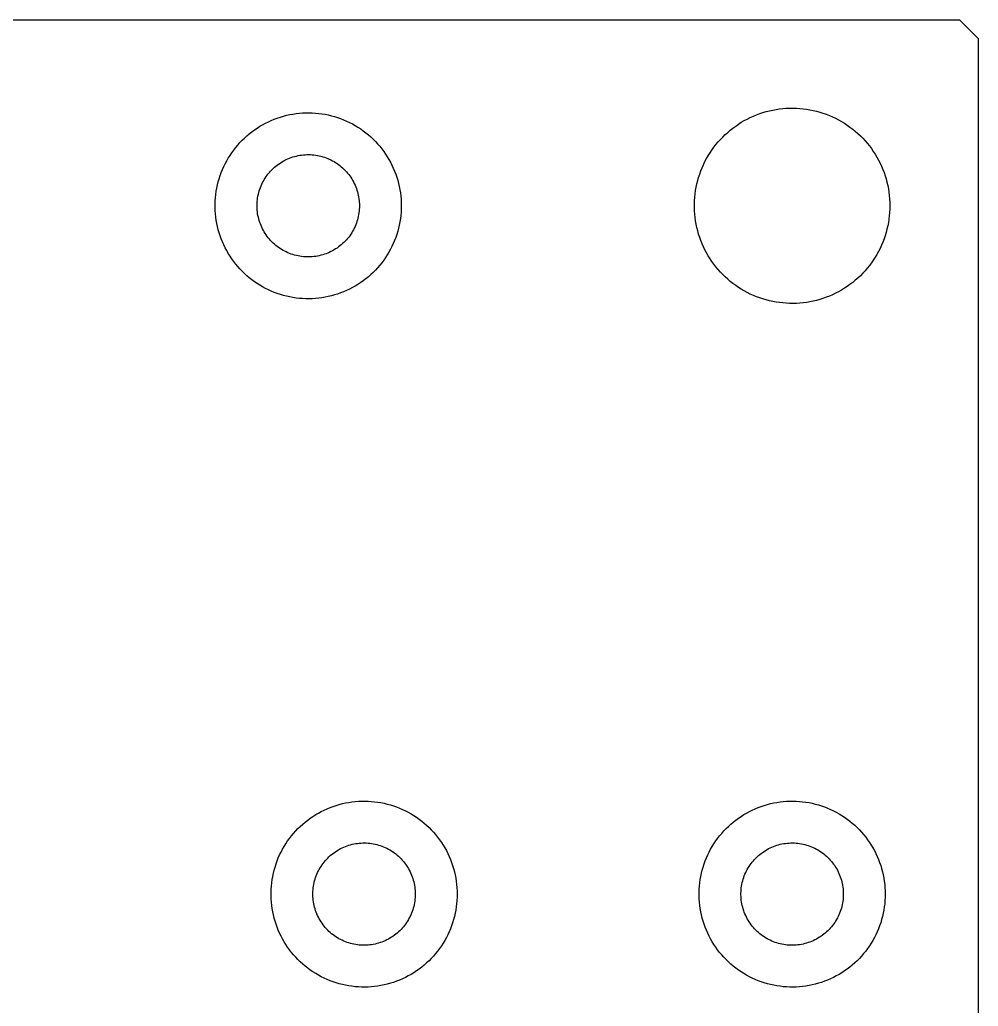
# Model space of a CAD drawing. Header units: millimetres. Extents: x 1003 to 1209, y 36 to 242.
# Drawn here: x 1157.5 to 1209, y 189.2 to 242.3 of the extents above; entities that cross this region are included whole.
import ezdxf

# ---------------------------------------------------------------- set-up
doc = ezdxf.new("R2010")
doc.units = ezdxf.units.MM
doc.layers.add('Make2D$Visible$Curves', color=7, linetype='Continuous')

msp = doc.modelspace()

# ---------------------------------------------------------------- linework, layer by layer
at = {"layer": 'Make2D$Visible$Curves', "color": 7, "lineweight": -3}
for p, q in [((1004, 242.278), (1208, 242.278)), ((1209, 241.278), (1208, 242.278)), ((1209, 241.278), (1209, 37.278)), ((1171.34, 236.994), (1171.505, 237.049)), ((1171.505, 237.049), (1171.671, 237.098)), ((1171.671, 237.098), (1171.839, 237.141)), ((1171.839, 237.141), (1172.009, 237.179)), ((1172.009, 237.179), (1172.179, 237.21)), ((1172.179, 237.21), (1172.351, 237.236)), ((1172.351, 237.236), (1172.523, 237.255)), ((1172.523, 237.255), (1172.696, 237.269)), ((1172.696, 237.269), (1172.87, 237.276)), ((1172.87, 237.276), (1173.043, 237.278)), ((1173.043, 237.278), (1173.217, 237.273)), ((1173.217, 237.273), (1173.39, 237.263)), ((1173.39, 237.263), (1173.563, 237.246)), ((1173.563, 237.246), (1173.735, 237.224)), ((1173.735, 237.224), (1173.906, 237.195)), ((1173.906, 237.195), (1174.076, 237.161)), ((1174.076, 237.161), (1174.245, 237.12)), ((1174.245, 237.12), (1174.412, 237.074)), ((1174.412, 237.074), (1174.578, 237.022)), ((1196.751, 237.022), (1196.917, 237.097)), ((1196.917, 237.097), (1197.086, 237.167)), ((1197.086, 237.167), (1197.257, 237.23)), ((1197.257, 237.23), (1197.43, 237.288)), ((1197.43, 237.288), (1197.605, 237.339)), ((1197.605, 237.339), (1197.781, 237.384)), ((1197.781, 237.384), (1197.959, 237.424)), ((1197.959, 237.424), (1198.138, 237.457)), ((1198.138, 237.457), (1198.319, 237.484)), ((1198.319, 237.484), (1198.5, 237.504)), ((1198.5, 237.504), (1198.681, 237.518)), ((1198.681, 237.518), (1198.863, 237.526)), ((1198.863, 237.526), (1199.046, 237.528)), ((1199.046, 237.528), (1199.228, 237.523)), ((1199.228, 237.523), (1199.41, 237.512)), ((1199.41, 237.512), (1199.591, 237.495)), ((1199.591, 237.495), (1199.772, 237.471)), ((1199.772, 237.471), (1199.952, 237.441)), ((1199.952, 237.441), (1200.13, 237.405)), ((1200.13, 237.405), (1200.307, 237.363)), ((1200.307, 237.363), (1200.483, 237.314)), ((1200.483, 237.314), (1200.657, 237.26)), ((1200.657, 237.26), (1200.829, 237.199)), ((1200.829, 237.199), (1200.999, 237.133)), ((1200.999, 237.133), (1201.166, 237.06)), ((1201.166, 237.06), (1201.331, 236.982)), ((1170.254, 236.456), (1170.4, 236.549)), ((1170.4, 236.549), (1170.55, 236.637)), ((1170.55, 236.637), (1170.703, 236.719)), ((1170.703, 236.719), (1170.859, 236.796)), ((1170.859, 236.796), (1171.017, 236.868)), ((1171.017, 236.868), (1171.177, 236.934)), ((1171.177, 236.934), (1171.34, 236.994)), ((1174.578, 237.022), (1174.742, 236.965)), ((1174.742, 236.965), (1174.903, 236.901)), ((1174.903, 236.901), (1175.063, 236.833)), ((1175.063, 236.833), (1175.22, 236.758)), ((1175.22, 236.758), (1175.374, 236.679)), ((1175.374, 236.679), (1175.525, 236.594)), ((1175.525, 236.594), (1175.673, 236.503)), ((1195.819, 236.455), (1195.966, 236.562)), ((1195.966, 236.562), (1196.116, 236.665)), ((1196.116, 236.665), (1196.27, 236.763)), ((1196.27, 236.763), (1196.428, 236.855)), ((1196.428, 236.855), (1196.588, 236.941)), ((1196.588, 236.941), (1196.751, 237.022)), ((1201.331, 236.982), (1201.492, 236.899)), ((1201.492, 236.899), (1201.651, 236.809)), ((1201.651, 236.809), (1201.807, 236.715)), ((1201.807, 236.715), (1201.959, 236.614)), ((1201.959, 236.614), (1202.108, 236.509)), ((1169.573, 235.919), (1169.702, 236.036)), ((1169.702, 236.036), (1169.834, 236.148)), ((1169.834, 236.148), (1169.971, 236.256)), ((1169.971, 236.256), (1170.11, 236.358)), ((1170.11, 236.358), (1170.254, 236.456)), ((1175.673, 236.503), (1175.818, 236.408)), ((1175.818, 236.408), (1175.96, 236.308)), ((1175.96, 236.308), (1176.098, 236.203)), ((1176.098, 236.203), (1176.232, 236.093)), ((1176.232, 236.093), (1176.363, 235.978)), ((1195.272, 235.974), (1195.402, 236.101)), ((1195.402, 236.101), (1195.537, 236.224)), ((1195.537, 236.224), (1195.676, 236.342)), ((1195.676, 236.342), (1195.819, 236.455)), ((1202.108, 236.509), (1202.253, 236.399)), ((1202.253, 236.399), (1202.394, 236.283)), ((1202.394, 236.283), (1202.531, 236.163)), ((1202.531, 236.163), (1202.664, 236.038)), ((1202.664, 236.038), (1202.792, 235.909)), ((1169.102, 235.41), (1169.214, 235.543)), ((1169.214, 235.543), (1169.329, 235.673)), ((1169.329, 235.673), (1169.449, 235.798)), ((1169.449, 235.798), (1169.573, 235.919)), ((1176.363, 235.978), (1176.489, 235.859)), ((1176.489, 235.859), (1176.611, 235.736)), ((1176.611, 235.736), (1176.729, 235.609)), ((1176.729, 235.609), (1176.843, 235.477)), ((1176.843, 235.477), (1176.951, 235.342)), ((1194.796, 235.423), (1194.908, 235.567)), ((1194.908, 235.567), (1195.024, 235.707)), ((1195.024, 235.707), (1195.146, 235.842)), ((1195.146, 235.842), (1195.272, 235.974)), ((1202.792, 235.909), (1202.916, 235.775)), ((1202.916, 235.775), (1203.035, 235.637)), ((1203.035, 235.637), (1203.149, 235.495)), ((1203.149, 235.495), (1203.258, 235.349)), ((1168.706, 234.84), (1168.798, 234.988)), ((1168.798, 234.988), (1168.895, 235.132)), ((1168.895, 235.132), (1168.996, 235.273)), ((1168.996, 235.273), (1169.102, 235.41)), ((1172.177, 234.902), (1172.269, 234.929)), ((1172.269, 234.929), (1172.362, 234.953)), ((1172.362, 234.953), (1172.455, 234.973)), ((1172.455, 234.973), (1172.549, 234.991)), ((1172.549, 234.991), (1172.643, 235.005)), ((1172.643, 235.005), (1172.738, 235.015)), ((1172.738, 235.015), (1172.833, 235.023)), ((1172.833, 235.023), (1172.928, 235.027)), ((1172.928, 235.027), (1173.024, 235.028)), ((1173.024, 235.028), (1173.119, 235.025)), ((1173.119, 235.025), (1173.215, 235.02)), ((1173.215, 235.02), (1173.31, 235.01)), ((1173.31, 235.01), (1173.404, 234.998)), ((1173.404, 234.998), (1173.498, 234.982)), ((1173.498, 234.982), (1173.592, 234.963)), ((1173.592, 234.963), (1173.685, 234.941)), ((1173.685, 234.941), (1173.777, 234.916)), ((1176.951, 235.342), (1177.055, 235.203)), ((1177.055, 235.203), (1177.154, 235.06)), ((1177.154, 235.06), (1177.248, 234.914)), ((1194.401, 234.81), (1194.492, 234.968)), ((1194.492, 234.968), (1194.588, 235.123)), ((1194.588, 235.123), (1194.689, 235.275)), ((1194.689, 235.275), (1194.796, 235.423)), ((1203.258, 235.349), (1203.362, 235.199)), ((1203.362, 235.199), (1203.461, 235.046)), ((1203.461, 235.046), (1203.554, 234.89)), ((1168.463, 234.38), (1168.539, 234.536)), ((1168.539, 234.536), (1168.62, 234.69)), ((1168.62, 234.69), (1168.706, 234.84)), ((1171.186, 234.345), (1171.259, 234.407)), ((1171.259, 234.407), (1171.334, 234.466)), ((1171.334, 234.466), (1171.411, 234.522)), ((1171.411, 234.522), (1171.49, 234.576)), ((1171.49, 234.576), (1171.57, 234.627)), ((1171.57, 234.627), (1171.653, 234.675)), ((1171.653, 234.675), (1171.737, 234.721)), ((1171.737, 234.721), (1171.822, 234.763)), ((1171.822, 234.763), (1171.909, 234.802)), ((1171.909, 234.802), (1171.997, 234.839)), ((1171.997, 234.839), (1172.087, 234.872)), ((1172.087, 234.872), (1172.177, 234.902)), ((1173.777, 234.916), (1173.868, 234.887)), ((1173.868, 234.887), (1173.958, 234.856)), ((1173.958, 234.856), (1174.047, 234.821)), ((1174.047, 234.821), (1174.134, 234.783)), ((1174.134, 234.783), (1174.221, 234.742)), ((1174.221, 234.742), (1174.306, 234.698)), ((1174.306, 234.698), (1174.389, 234.652)), ((1174.389, 234.652), (1174.47, 234.602)), ((1174.47, 234.602), (1174.55, 234.549)), ((1174.55, 234.549), (1174.628, 234.494)), ((1174.628, 234.494), (1174.704, 234.436)), ((1174.704, 234.436), (1174.778, 234.376)), ((1177.248, 234.914), (1177.337, 234.765)), ((1177.337, 234.765), (1177.421, 234.613)), ((1177.421, 234.613), (1177.499, 234.459)), ((1177.499, 234.459), (1177.572, 234.301)), ((1194.163, 234.319), (1194.237, 234.485)), ((1194.237, 234.485), (1194.316, 234.649)), ((1194.316, 234.649), (1194.401, 234.81)), ((1203.554, 234.89), (1203.642, 234.73)), ((1203.642, 234.73), (1203.724, 234.568)), ((1203.724, 234.568), (1203.801, 234.402)), ((1203.801, 234.402), (1203.872, 234.234)), ((1168.216, 233.732), (1168.269, 233.897)), ((1168.269, 233.897), (1168.328, 234.06)), ((1168.328, 234.06), (1168.393, 234.221)), ((1168.393, 234.221), (1168.463, 234.38)), ((1170.742, 233.848), (1170.798, 233.925)), ((1170.798, 233.925), (1170.856, 234.001)), ((1170.856, 234.001), (1170.917, 234.074)), ((1170.917, 234.074), (1170.981, 234.145)), ((1170.981, 234.145), (1171.047, 234.214)), ((1171.047, 234.214), (1171.115, 234.281)), ((1171.115, 234.281), (1171.186, 234.345)), ((1174.778, 234.376), (1174.85, 234.313)), ((1174.85, 234.313), (1174.919, 234.248)), ((1174.919, 234.248), (1174.986, 234.18)), ((1174.986, 234.18), (1175.051, 234.11)), ((1175.051, 234.11), (1175.113, 234.037)), ((1175.113, 234.037), (1175.173, 233.963)), ((1175.173, 233.963), (1175.23, 233.887)), ((1175.23, 233.887), (1175.285, 233.808)), ((1177.572, 234.301), (1177.64, 234.141)), ((1177.64, 234.141), (1177.702, 233.979)), ((1177.702, 233.979), (1177.758, 233.815)), ((1193.977, 233.805), (1194.033, 233.978)), ((1194.033, 233.978), (1194.095, 234.149)), ((1194.095, 234.149), (1194.163, 234.319)), ((1203.872, 234.234), (1203.937, 234.064)), ((1203.937, 234.064), (1203.996, 233.892)), ((1203.996, 233.892), (1204.049, 233.717)), ((1168.091, 233.227), (1168.127, 233.397)), ((1168.127, 233.397), (1168.169, 233.565)), ((1168.169, 233.565), (1168.216, 233.732)), ((1170.431, 233.258), (1170.466, 233.347)), ((1170.466, 233.347), (1170.505, 233.434)), ((1170.505, 233.434), (1170.546, 233.52)), ((1170.546, 233.52), (1170.591, 233.604)), ((1170.591, 233.604), (1170.639, 233.687)), ((1170.639, 233.687), (1170.689, 233.768)), ((1170.689, 233.768), (1170.742, 233.848)), ((1175.285, 233.808), (1175.337, 233.728)), ((1175.337, 233.728), (1175.386, 233.646)), ((1175.386, 233.646), (1175.432, 233.562)), ((1175.432, 233.562), (1175.475, 233.477)), ((1175.475, 233.477), (1175.515, 233.391)), ((1175.515, 233.391), (1175.552, 233.303)), ((1177.758, 233.815), (1177.808, 233.649)), ((1177.808, 233.649), (1177.853, 233.481)), ((1177.853, 233.481), (1177.892, 233.312)), ((1193.845, 233.274), (1193.883, 233.453)), ((1193.883, 233.453), (1193.927, 233.629)), ((1193.927, 233.629), (1193.977, 233.805)), ((1204.049, 233.717), (1204.096, 233.541)), ((1204.096, 233.541), (1204.137, 233.364)), ((1204.137, 233.364), (1204.171, 233.185)), ((1168.019, 232.711), (1168.037, 232.884)), ((1168.037, 232.884), (1168.061, 233.056)), ((1168.061, 233.056), (1168.091, 233.227)), ((1170.3, 232.8), (1170.32, 232.893)), ((1170.32, 232.893), (1170.343, 232.986)), ((1170.343, 232.986), (1170.369, 233.078)), ((1170.369, 233.078), (1170.398, 233.169)), ((1170.398, 233.169), (1170.431, 233.258)), ((1175.552, 233.303), (1175.586, 233.214)), ((1175.586, 233.214), (1175.617, 233.123)), ((1175.617, 233.123), (1175.645, 233.032)), ((1175.645, 233.032), (1175.669, 232.94)), ((1175.669, 232.94), (1175.691, 232.847)), ((1175.691, 232.847), (1175.709, 232.753)), ((1177.892, 233.312), (1177.925, 233.141)), ((1177.925, 233.141), (1177.952, 232.97)), ((1177.952, 232.97), (1177.973, 232.798)), ((1193.77, 232.733), (1193.789, 232.914)), ((1193.789, 232.914), (1193.814, 233.095)), ((1193.814, 233.095), (1193.845, 233.274)), ((1204.171, 233.185), (1204.199, 233.005)), ((1204.199, 233.005), (1204.222, 232.824)), ((1204.222, 232.824), (1204.237, 232.642)), ((1168.001, 232.365), (1168.007, 232.538)), ((1168.001, 232.191), (1168.001, 232.365)), ((1168.007, 232.538), (1168.019, 232.711)), ((1170.25, 232.326), (1170.254, 232.421)), ((1170.25, 232.23), (1170.25, 232.326)), ((1170.254, 232.421), (1170.26, 232.516)), ((1170.26, 232.516), (1170.27, 232.611)), ((1170.27, 232.611), (1170.283, 232.706)), ((1170.283, 232.706), (1170.3, 232.8)), ((1175.709, 232.753), (1175.724, 232.659)), ((1175.724, 232.659), (1175.735, 232.564)), ((1175.735, 232.564), (1175.743, 232.469)), ((1175.743, 232.469), (1175.748, 232.373)), ((1175.748, 232.373), (1175.75, 232.278)), ((1175.75, 232.278), (1175.748, 232.183)), ((1177.973, 232.798), (1177.988, 232.625)), ((1177.988, 232.625), (1177.997, 232.451)), ((1177.997, 232.451), (1178, 232.278)), ((1178, 232.278), (1177.997, 232.104)), ((1193.751, 232.369), (1193.757, 232.551)), ((1193.751, 232.187), (1193.751, 232.369)), ((1193.757, 232.551), (1193.77, 232.733)), ((1204.237, 232.642), (1204.247, 232.46)), ((1204.247, 232.46), (1204.25, 232.278)), ((1204.25, 232.278), (1204.247, 232.096)), ((1168.007, 232.018), (1168.001, 232.191)), ((1168.019, 231.845), (1168.007, 232.018)), ((1168.037, 231.672), (1168.019, 231.845)), ((1170.254, 232.135), (1170.25, 232.23)), ((1170.26, 232.04), (1170.254, 232.135)), ((1170.27, 231.945), (1170.26, 232.04)), ((1170.283, 231.85), (1170.27, 231.945)), ((1170.3, 231.756), (1170.283, 231.85)), ((1170.32, 231.663), (1170.3, 231.756)), ((1175.709, 231.803), (1175.691, 231.709)), ((1175.724, 231.897), (1175.709, 231.803)), ((1175.735, 231.992), (1175.724, 231.897)), ((1175.743, 232.087), (1175.735, 231.992)), ((1175.748, 232.183), (1175.743, 232.087)), ((1177.973, 231.758), (1177.952, 231.586)), ((1177.988, 231.931), (1177.973, 231.758)), ((1177.997, 232.104), (1177.988, 231.931)), ((1193.757, 232.005), (1193.751, 232.187)), ((1193.77, 231.823), (1193.757, 232.005)), ((1193.789, 231.642), (1193.77, 231.823)), ((1204.237, 231.914), (1204.222, 231.732)), ((1204.247, 232.096), (1204.237, 231.914)), ((1168.061, 231.5), (1168.037, 231.672)), ((1168.091, 231.329), (1168.061, 231.5)), ((1168.127, 231.159), (1168.091, 231.329)), ((1170.343, 231.57), (1170.32, 231.663)), ((1170.369, 231.478), (1170.343, 231.57)), ((1170.398, 231.387), (1170.369, 231.478)), ((1170.431, 231.298), (1170.398, 231.387)), ((1170.466, 231.209), (1170.431, 231.298)), ((1175.552, 231.253), (1175.515, 231.165)), ((1175.586, 231.342), (1175.552, 231.253)), ((1175.617, 231.433), (1175.586, 231.342)), ((1175.645, 231.524), (1175.617, 231.433)), ((1175.669, 231.616), (1175.645, 231.524)), ((1175.691, 231.709), (1175.669, 231.616)), ((1177.892, 231.244), (1177.853, 231.075)), ((1177.925, 231.414), (1177.892, 231.244)), ((1177.952, 231.586), (1177.925, 231.414)), ((1193.814, 231.461), (1193.789, 231.642)), ((1193.845, 231.282), (1193.814, 231.461)), ((1193.883, 231.103), (1193.845, 231.282)), ((1204.171, 231.371), (1204.137, 231.192)), ((1204.199, 231.551), (1204.171, 231.371)), ((1204.222, 231.732), (1204.199, 231.551)), ((1168.169, 230.991), (1168.127, 231.159)), ((1168.216, 230.824), (1168.169, 230.991)), ((1168.269, 230.659), (1168.216, 230.824)), ((1170.505, 231.122), (1170.466, 231.209)), ((1170.546, 231.036), (1170.505, 231.122)), ((1170.591, 230.951), (1170.546, 231.036)), ((1170.639, 230.869), (1170.591, 230.951)), ((1170.689, 230.788), (1170.639, 230.869)), ((1170.742, 230.708), (1170.689, 230.788)), ((1170.798, 230.631), (1170.742, 230.708)), ((1175.285, 230.748), (1175.23, 230.669)), ((1175.337, 230.828), (1175.285, 230.748)), ((1175.386, 230.91), (1175.337, 230.828)), ((1175.432, 230.993), (1175.386, 230.91)), ((1175.475, 231.079), (1175.432, 230.993)), ((1175.515, 231.165), (1175.475, 231.079)), ((1177.758, 230.741), (1177.702, 230.577)), ((1177.808, 230.907), (1177.758, 230.741)), ((1177.853, 231.075), (1177.808, 230.907)), ((1193.927, 230.926), (1193.883, 231.103)), ((1193.977, 230.751), (1193.927, 230.926)), ((1194.033, 230.578), (1193.977, 230.751)), ((1204.049, 230.839), (1203.996, 230.664)), ((1204.096, 231.015), (1204.049, 230.839)), ((1204.137, 231.192), (1204.096, 231.015)), ((1168.328, 230.496), (1168.269, 230.659)), ((1168.393, 230.335), (1168.328, 230.496)), ((1168.463, 230.176), (1168.393, 230.335)), ((1168.539, 230.02), (1168.463, 230.176)), ((1170.856, 230.555), (1170.798, 230.631)), ((1170.917, 230.482), (1170.856, 230.555)), ((1170.981, 230.411), (1170.917, 230.482)), ((1171.047, 230.342), (1170.981, 230.411)), ((1171.115, 230.275), (1171.047, 230.342)), ((1171.186, 230.211), (1171.115, 230.275)), ((1171.259, 230.149), (1171.186, 230.211)), ((1174.778, 230.18), (1174.704, 230.119)), ((1174.85, 230.243), (1174.778, 230.18)), ((1174.919, 230.308), (1174.85, 230.243)), ((1174.986, 230.376), (1174.919, 230.308)), ((1175.051, 230.446), (1174.986, 230.376)), ((1175.113, 230.518), (1175.051, 230.446)), ((1175.173, 230.593), (1175.113, 230.518)), ((1175.23, 230.669), (1175.173, 230.593)), ((1177.572, 230.255), (1177.499, 230.097)), ((1177.64, 230.415), (1177.572, 230.255)), ((1177.702, 230.577), (1177.64, 230.415)), ((1194.095, 230.406), (1194.033, 230.578)), ((1194.163, 230.237), (1194.095, 230.406)), ((1194.237, 230.071), (1194.163, 230.237)), ((1203.801, 230.154), (1203.724, 229.988)), ((1203.872, 230.322), (1203.801, 230.154)), ((1203.937, 230.492), (1203.872, 230.322)), ((1203.996, 230.664), (1203.937, 230.492)), ((1168.62, 229.866), (1168.539, 230.02)), ((1168.706, 229.716), (1168.62, 229.866)), ((1168.798, 229.568), (1168.706, 229.716)), ((1171.334, 230.09), (1171.259, 230.149)), ((1171.411, 230.034), (1171.334, 230.09)), ((1171.49, 229.98), (1171.411, 230.034)), ((1171.57, 229.929), (1171.49, 229.98)), ((1171.653, 229.881), (1171.57, 229.929)), ((1171.737, 229.835), (1171.653, 229.881)), ((1171.822, 229.793), (1171.737, 229.835)), ((1171.909, 229.754), (1171.822, 229.793)), ((1171.997, 229.717), (1171.909, 229.754)), ((1172.087, 229.684), (1171.997, 229.717)), ((1172.177, 229.654), (1172.087, 229.684)), ((1172.269, 229.627), (1172.177, 229.654)), ((1172.362, 229.603), (1172.269, 229.627)), ((1173.777, 229.64), (1173.685, 229.615)), ((1173.868, 229.669), (1173.777, 229.64)), ((1173.958, 229.7), (1173.868, 229.669)), ((1174.047, 229.735), (1173.958, 229.7)), ((1174.134, 229.773), (1174.047, 229.735)), ((1174.221, 229.814), (1174.134, 229.773)), ((1174.306, 229.858), (1174.221, 229.814)), ((1174.389, 229.904), (1174.306, 229.858)), ((1174.47, 229.954), (1174.389, 229.904)), ((1174.55, 230.006), (1174.47, 229.954)), ((1174.628, 230.062), (1174.55, 230.006)), ((1174.704, 230.119), (1174.628, 230.062)), ((1177.248, 229.641), (1177.154, 229.496)), ((1177.337, 229.79), (1177.248, 229.641)), ((1177.421, 229.943), (1177.337, 229.79)), ((1177.499, 230.097), (1177.421, 229.943)), ((1194.316, 229.907), (1194.237, 230.071)), ((1194.401, 229.746), (1194.316, 229.907)), ((1194.492, 229.587), (1194.401, 229.746)), ((1203.554, 229.666), (1203.461, 229.51)), ((1203.642, 229.826), (1203.554, 229.666)), ((1203.724, 229.988), (1203.642, 229.826)), ((1168.895, 229.424), (1168.798, 229.568)), ((1168.996, 229.283), (1168.895, 229.424)), ((1169.102, 229.146), (1168.996, 229.283)), ((1169.214, 229.013), (1169.102, 229.146)), ((1172.455, 229.583), (1172.362, 229.603)), ((1172.549, 229.565), (1172.455, 229.583)), ((1172.643, 229.551), (1172.549, 229.565)), ((1172.738, 229.54), (1172.643, 229.551)), ((1172.833, 229.533), (1172.738, 229.54)), ((1172.928, 229.529), (1172.833, 229.533)), ((1173.024, 229.528), (1172.928, 229.529)), ((1173.119, 229.531), (1173.024, 229.528)), ((1173.215, 229.536), (1173.119, 229.531)), ((1173.31, 229.545), (1173.215, 229.536)), ((1173.404, 229.558), (1173.31, 229.545)), ((1173.498, 229.573), (1173.404, 229.558)), ((1173.592, 229.592), (1173.498, 229.573)), ((1173.685, 229.615), (1173.592, 229.592)), ((1176.951, 229.214), (1176.843, 229.079)), ((1177.055, 229.353), (1176.951, 229.214)), ((1177.154, 229.496), (1177.055, 229.353)), ((1194.588, 229.433), (1194.492, 229.587)), ((1194.689, 229.281), (1194.588, 229.433)), ((1194.796, 229.133), (1194.689, 229.281)), ((1194.908, 228.989), (1194.796, 229.133)), ((1203.258, 229.207), (1203.149, 229.061)), ((1203.362, 229.356), (1203.258, 229.207)), ((1203.461, 229.51), (1203.362, 229.356)), ((1169.329, 228.883), (1169.214, 229.013)), ((1169.449, 228.758), (1169.329, 228.883)), ((1169.573, 228.637), (1169.449, 228.758)), ((1169.702, 228.52), (1169.573, 228.637)), ((1176.363, 228.578), (1176.232, 228.463)), ((1176.489, 228.697), (1176.363, 228.578)), ((1176.611, 228.82), (1176.489, 228.697)), ((1176.729, 228.947), (1176.611, 228.82)), ((1176.843, 229.079), (1176.729, 228.947)), ((1195.024, 228.849), (1194.908, 228.989)), ((1195.146, 228.713), (1195.024, 228.849)), ((1195.272, 228.582), (1195.146, 228.713)), ((1195.402, 228.455), (1195.272, 228.582)), ((1202.792, 228.647), (1202.664, 228.518)), ((1202.916, 228.781), (1202.792, 228.647)), ((1203.035, 228.919), (1202.916, 228.781)), ((1203.149, 229.061), (1203.035, 228.919)), ((1169.834, 228.408), (1169.702, 228.52)), ((1169.971, 228.3), (1169.834, 228.408)), ((1170.11, 228.197), (1169.971, 228.3)), ((1170.254, 228.1), (1170.11, 228.197)), ((1170.4, 228.007), (1170.254, 228.1)), ((1175.673, 228.053), (1175.525, 227.962)), ((1175.818, 228.148), (1175.673, 228.053)), ((1175.96, 228.248), (1175.818, 228.148)), ((1176.098, 228.353), (1175.96, 228.248)), ((1176.232, 228.463), (1176.098, 228.353)), ((1195.537, 228.332), (1195.402, 228.455)), ((1195.676, 228.214), (1195.537, 228.332)), ((1195.819, 228.101), (1195.676, 228.214)), ((1195.966, 227.993), (1195.819, 228.101)), ((1202.108, 228.047), (1201.959, 227.941)), ((1202.253, 228.157), (1202.108, 228.047)), ((1202.394, 228.273), (1202.253, 228.157)), ((1202.531, 228.393), (1202.394, 228.273)), ((1202.664, 228.518), (1202.531, 228.393)), ((1170.55, 227.919), (1170.4, 228.007)), ((1170.703, 227.837), (1170.55, 227.919)), ((1170.859, 227.76), (1170.703, 227.837)), ((1171.017, 227.688), (1170.859, 227.76)), ((1171.177, 227.622), (1171.017, 227.688)), ((1171.34, 227.562), (1171.177, 227.622)), ((1171.505, 227.507), (1171.34, 227.562)), ((1171.671, 227.458), (1171.505, 227.507)), ((1174.578, 227.534), (1174.412, 227.482)), ((1174.742, 227.591), (1174.578, 227.534)), ((1174.903, 227.654), (1174.742, 227.591)), ((1175.063, 227.723), (1174.903, 227.654)), ((1175.22, 227.798), (1175.063, 227.723)), ((1175.374, 227.877), (1175.22, 227.798)), ((1175.525, 227.962), (1175.374, 227.877)), ((1196.116, 227.891), (1195.966, 227.993)), ((1196.27, 227.793), (1196.116, 227.891)), ((1196.428, 227.701), (1196.27, 227.793)), ((1196.588, 227.615), (1196.428, 227.701)), ((1196.751, 227.534), (1196.588, 227.615)), ((1196.917, 227.459), (1196.751, 227.534)), ((1201.331, 227.574), (1201.166, 227.496)), ((1201.492, 227.657), (1201.331, 227.574)), ((1201.651, 227.747), (1201.492, 227.657)), ((1201.807, 227.841), (1201.651, 227.747)), ((1201.959, 227.941), (1201.807, 227.841)), ((1171.839, 227.415), (1171.671, 227.458)), ((1172.009, 227.377), (1171.839, 227.415)), ((1172.179, 227.346), (1172.009, 227.377)), ((1172.351, 227.32), (1172.179, 227.346)), ((1172.523, 227.301), (1172.351, 227.32)), ((1172.696, 227.287), (1172.523, 227.301)), ((1172.87, 227.28), (1172.696, 227.287)), ((1173.043, 227.278), (1172.87, 227.28)), ((1173.217, 227.283), (1173.043, 227.278)), ((1173.39, 227.293), (1173.217, 227.283)), ((1173.563, 227.31), (1173.39, 227.293)), ((1173.735, 227.332), (1173.563, 227.31)), ((1173.906, 227.361), (1173.735, 227.332)), ((1174.076, 227.395), (1173.906, 227.361)), ((1174.245, 227.435), (1174.076, 227.395)), ((1174.412, 227.482), (1174.245, 227.435)), ((1197.086, 227.389), (1196.917, 227.459)), ((1197.257, 227.326), (1197.086, 227.389)), ((1197.43, 227.268), (1197.257, 227.326)), ((1197.605, 227.217), (1197.43, 227.268)), ((1197.781, 227.171), (1197.605, 227.217)), ((1197.959, 227.132), (1197.781, 227.171)), ((1198.138, 227.099), (1197.959, 227.132)), ((1198.319, 227.072), (1198.138, 227.099)), ((1198.5, 227.052), (1198.319, 227.072)), ((1198.681, 227.038), (1198.5, 227.052)), ((1198.863, 227.03), (1198.681, 227.038)), ((1199.046, 227.028), (1198.863, 227.03)), ((1199.228, 227.033), (1199.046, 227.028)), ((1199.41, 227.044), (1199.228, 227.033)), ((1199.591, 227.061), (1199.41, 227.044)), ((1199.772, 227.085), (1199.591, 227.061)), ((1199.952, 227.115), (1199.772, 227.085)), ((1200.13, 227.151), (1199.952, 227.115)), ((1200.307, 227.193), (1200.13, 227.151)), ((1200.483, 227.242), (1200.307, 227.193)), ((1200.657, 227.296), (1200.483, 227.242)), ((1200.829, 227.357), (1200.657, 227.296)), ((1200.999, 227.423), (1200.829, 227.357)), ((1201.166, 227.496), (1200.999, 227.423)), ((1174.017, 199.868), (1174.177, 199.934)), ((1174.177, 199.934), (1174.34, 199.994)), ((1174.34, 199.994), (1174.505, 200.049)), ((1174.505, 200.049), (1174.671, 200.098)), ((1174.671, 200.098), (1174.839, 200.141)), ((1174.839, 200.141), (1175.009, 200.179)), ((1175.009, 200.179), (1175.179, 200.21)), ((1175.179, 200.21), (1175.351, 200.236)), ((1175.351, 200.236), (1175.523, 200.255)), ((1175.523, 200.255), (1175.696, 200.269)), ((1175.696, 200.269), (1175.87, 200.276)), ((1175.87, 200.276), (1176.043, 200.278)), ((1176.043, 200.278), (1176.217, 200.273)), ((1176.217, 200.273), (1176.39, 200.263)), ((1176.39, 200.263), (1176.563, 200.246)), ((1176.563, 200.246), (1176.735, 200.224)), ((1176.735, 200.224), (1176.906, 200.195)), ((1176.906, 200.195), (1177.076, 200.161)), ((1177.076, 200.161), (1177.245, 200.12)), ((1177.245, 200.12), (1177.412, 200.074)), ((1177.412, 200.074), (1177.578, 200.022)), ((1177.578, 200.022), (1177.742, 199.965)), ((1177.742, 199.965), (1177.903, 199.901)), ((1197.017, 199.868), (1197.177, 199.934)), ((1197.177, 199.934), (1197.34, 199.994)), ((1197.34, 199.994), (1197.505, 200.049)), ((1197.505, 200.049), (1197.671, 200.098)), ((1197.671, 200.098), (1197.839, 200.141)), ((1197.839, 200.141), (1198.009, 200.179)), ((1198.009, 200.179), (1198.179, 200.21)), ((1198.179, 200.21), (1198.351, 200.236)), ((1198.351, 200.236), (1198.523, 200.255)), ((1198.523, 200.255), (1198.696, 200.269)), ((1198.696, 200.269), (1198.87, 200.276)), ((1198.87, 200.276), (1199.043, 200.278)), ((1199.043, 200.278), (1199.217, 200.273)), ((1199.217, 200.273), (1199.39, 200.263)), ((1199.39, 200.263), (1199.563, 200.246)), ((1199.563, 200.246), (1199.735, 200.224)), ((1199.735, 200.224), (1199.906, 200.195)), ((1199.906, 200.195), (1200.076, 200.161)), ((1200.076, 200.161), (1200.245, 200.12)), ((1200.245, 200.12), (1200.412, 200.074)), ((1200.412, 200.074), (1200.578, 200.022)), ((1200.578, 200.022), (1200.742, 199.965)), ((1200.742, 199.965), (1200.903, 199.901)), ((1173.11, 199.358), (1173.254, 199.456)), ((1173.254, 199.456), (1173.4, 199.549)), ((1173.4, 199.549), (1173.55, 199.637)), ((1173.55, 199.637), (1173.703, 199.719)), ((1173.703, 199.719), (1173.859, 199.796)), ((1173.859, 199.796), (1174.017, 199.868)), ((1177.903, 199.901), (1178.063, 199.833)), ((1178.063, 199.833), (1178.22, 199.758)), ((1178.22, 199.758), (1178.374, 199.679)), ((1178.374, 199.679), (1178.525, 199.594)), ((1178.525, 199.594), (1178.673, 199.503)), ((1178.673, 199.503), (1178.818, 199.408)), ((1178.818, 199.408), (1178.96, 199.308)), ((1196.11, 199.358), (1196.254, 199.456)), ((1196.254, 199.456), (1196.4, 199.549)), ((1196.4, 199.549), (1196.55, 199.637)), ((1196.55, 199.637), (1196.703, 199.719)), ((1196.703, 199.719), (1196.859, 199.796)), ((1196.859, 199.796), (1197.017, 199.868)), ((1200.903, 199.901), (1201.063, 199.833)), ((1201.063, 199.833), (1201.22, 199.758)), ((1201.22, 199.758), (1201.374, 199.679)), ((1201.374, 199.679), (1201.525, 199.594)), ((1201.525, 199.594), (1201.673, 199.503)), ((1201.673, 199.503), (1201.818, 199.408)), ((1201.818, 199.408), (1201.96, 199.308)), ((1172.449, 198.798), (1172.573, 198.919)), ((1172.573, 198.919), (1172.702, 199.036)), ((1172.702, 199.036), (1172.834, 199.148)), ((1172.834, 199.148), (1172.971, 199.256)), ((1172.971, 199.256), (1173.11, 199.358)), ((1178.96, 199.308), (1179.098, 199.203)), ((1179.098, 199.203), (1179.232, 199.093)), ((1179.232, 199.093), (1179.363, 198.978)), ((1179.363, 198.978), (1179.489, 198.859)), ((1195.449, 198.798), (1195.573, 198.919)), ((1195.573, 198.919), (1195.702, 199.036)), ((1195.702, 199.036), (1195.834, 199.148)), ((1195.834, 199.148), (1195.971, 199.256)), ((1195.971, 199.256), (1196.11, 199.358)), ((1201.96, 199.308), (1202.098, 199.203)), ((1202.098, 199.203), (1202.232, 199.093)), ((1202.232, 199.093), (1202.363, 198.978)), ((1202.363, 198.978), (1202.489, 198.859)), ((1171.996, 198.273), (1172.102, 198.41)), ((1172.102, 198.41), (1172.214, 198.543)), ((1172.214, 198.543), (1172.329, 198.673)), ((1172.329, 198.673), (1172.449, 198.798)), ((1179.489, 198.859), (1179.611, 198.736)), ((1179.611, 198.736), (1179.729, 198.609)), ((1179.729, 198.609), (1179.843, 198.477)), ((1179.843, 198.477), (1179.951, 198.342)), ((1179.951, 198.342), (1180.055, 198.203)), ((1194.996, 198.273), (1195.102, 198.41)), ((1195.102, 198.41), (1195.214, 198.543)), ((1195.214, 198.543), (1195.329, 198.673)), ((1195.329, 198.673), (1195.449, 198.798)), ((1202.489, 198.859), (1202.611, 198.736)), ((1202.611, 198.736), (1202.729, 198.609)), ((1202.729, 198.609), (1202.843, 198.477)), ((1202.843, 198.477), (1202.951, 198.342)), ((1202.951, 198.342), (1203.055, 198.203)), ((1171.62, 197.69), (1171.706, 197.84)), ((1171.706, 197.84), (1171.798, 197.988)), ((1171.798, 197.988), (1171.895, 198.132)), ((1171.895, 198.132), (1171.996, 198.273)), ((1174.822, 197.763), (1174.909, 197.802)), ((1174.909, 197.802), (1174.997, 197.839)), ((1174.997, 197.839), (1175.087, 197.872)), ((1175.087, 197.872), (1175.177, 197.902)), ((1175.177, 197.902), (1175.269, 197.929)), ((1175.269, 197.929), (1175.362, 197.953)), ((1175.362, 197.953), (1175.455, 197.973)), ((1175.455, 197.973), (1175.549, 197.991)), ((1175.549, 197.991), (1175.643, 198.005)), ((1175.643, 198.005), (1175.738, 198.015)), ((1175.738, 198.015), (1175.833, 198.023)), ((1175.833, 198.023), (1175.928, 198.027)), ((1175.928, 198.027), (1176.024, 198.028)), ((1176.024, 198.028), (1176.119, 198.025)), ((1176.119, 198.025), (1176.215, 198.02)), ((1176.215, 198.02), (1176.31, 198.01)), ((1176.31, 198.01), (1176.404, 197.998)), ((1176.404, 197.998), (1176.498, 197.982)), ((1176.498, 197.982), (1176.592, 197.963)), ((1176.592, 197.963), (1176.685, 197.941)), ((1176.685, 197.941), (1176.777, 197.916)), ((1176.777, 197.916), (1176.868, 197.887)), ((1176.868, 197.887), (1176.958, 197.856)), ((1176.958, 197.856), (1177.047, 197.821)), ((1177.047, 197.821), (1177.134, 197.783)), ((1180.055, 198.203), (1180.154, 198.06)), ((1180.154, 198.06), (1180.248, 197.914)), ((1180.248, 197.914), (1180.337, 197.765)), ((1194.62, 197.69), (1194.706, 197.84)), ((1194.706, 197.84), (1194.798, 197.988)), ((1194.798, 197.988), (1194.895, 198.132)), ((1194.895, 198.132), (1194.996, 198.273)), ((1197.822, 197.763), (1197.909, 197.802)), ((1197.909, 197.802), (1197.997, 197.839)), ((1197.997, 197.839), (1198.087, 197.872)), ((1198.087, 197.872), (1198.177, 197.902)), ((1198.177, 197.902), (1198.269, 197.929)), ((1198.269, 197.929), (1198.362, 197.953)), ((1198.362, 197.953), (1198.455, 197.973)), ((1198.455, 197.973), (1198.549, 197.991)), ((1198.549, 197.991), (1198.643, 198.005)), ((1198.643, 198.005), (1198.738, 198.015)), ((1198.738, 198.015), (1198.833, 198.023)), ((1198.833, 198.023), (1198.928, 198.027)), ((1198.928, 198.027), (1199.024, 198.028)), ((1199.024, 198.028), (1199.119, 198.025)), ((1199.119, 198.025), (1199.215, 198.02)), ((1199.215, 198.02), (1199.31, 198.01)), ((1199.31, 198.01), (1199.404, 197.998)), ((1199.404, 197.998), (1199.498, 197.982)), ((1199.498, 197.982), (1199.592, 197.963)), ((1199.592, 197.963), (1199.685, 197.941)), ((1199.685, 197.941), (1199.777, 197.916)), ((1199.777, 197.916), (1199.868, 197.887)), ((1199.868, 197.887), (1199.958, 197.856)), ((1199.958, 197.856), (1200.047, 197.821)), ((1200.047, 197.821), (1200.134, 197.783)), ((1203.055, 198.203), (1203.154, 198.06)), ((1203.154, 198.06), (1203.248, 197.914)), ((1203.248, 197.914), (1203.337, 197.765)), ((1171.393, 197.221), (1171.463, 197.38)), ((1171.463, 197.38), (1171.539, 197.536)), ((1171.539, 197.536), (1171.62, 197.69)), ((1174.047, 197.214), (1174.115, 197.281)), ((1174.115, 197.281), (1174.186, 197.345)), ((1174.186, 197.345), (1174.259, 197.407)), ((1174.259, 197.407), (1174.334, 197.466)), ((1174.334, 197.466), (1174.411, 197.522)), ((1174.411, 197.522), (1174.49, 197.576)), ((1174.49, 197.576), (1174.57, 197.627)), ((1174.57, 197.627), (1174.653, 197.675)), ((1174.653, 197.675), (1174.737, 197.721)), ((1174.737, 197.721), (1174.822, 197.763)), ((1177.134, 197.783), (1177.221, 197.742)), ((1177.221, 197.742), (1177.306, 197.698)), ((1177.306, 197.698), (1177.389, 197.652)), ((1177.389, 197.652), (1177.47, 197.602)), ((1177.47, 197.602), (1177.55, 197.549)), ((1177.55, 197.549), (1177.628, 197.494)), ((1177.628, 197.494), (1177.704, 197.436)), ((1177.704, 197.436), (1177.778, 197.376)), ((1177.778, 197.376), (1177.85, 197.313)), ((1177.85, 197.313), (1177.919, 197.248)), ((1180.337, 197.765), (1180.421, 197.613)), ((1180.421, 197.613), (1180.499, 197.459)), ((1180.499, 197.459), (1180.572, 197.301)), ((1180.572, 197.301), (1180.64, 197.141)), ((1194.393, 197.221), (1194.463, 197.38)), ((1194.463, 197.38), (1194.539, 197.536)), ((1194.539, 197.536), (1194.62, 197.69)), ((1197.047, 197.214), (1197.115, 197.281)), ((1197.115, 197.281), (1197.186, 197.345)), ((1197.186, 197.345), (1197.259, 197.407)), ((1197.259, 197.407), (1197.334, 197.466)), ((1197.334, 197.466), (1197.411, 197.522)), ((1197.411, 197.522), (1197.49, 197.576)), ((1197.49, 197.576), (1197.57, 197.627)), ((1197.57, 197.627), (1197.653, 197.675)), ((1197.653, 197.675), (1197.737, 197.721)), ((1197.737, 197.721), (1197.822, 197.763)), ((1200.134, 197.783), (1200.221, 197.742)), ((1200.221, 197.742), (1200.306, 197.698)), ((1200.306, 197.698), (1200.389, 197.652)), ((1200.389, 197.652), (1200.47, 197.602)), ((1200.47, 197.602), (1200.55, 197.549)), ((1200.55, 197.549), (1200.628, 197.494)), ((1200.628, 197.494), (1200.704, 197.436)), ((1200.704, 197.436), (1200.778, 197.376)), ((1200.778, 197.376), (1200.85, 197.313)), ((1200.85, 197.313), (1200.919, 197.248)), ((1203.337, 197.765), (1203.421, 197.613)), ((1203.421, 197.613), (1203.499, 197.459)), ((1203.499, 197.459), (1203.572, 197.301)), ((1203.572, 197.301), (1203.64, 197.141)), ((1171.216, 196.732), (1171.269, 196.897)), ((1171.269, 196.897), (1171.328, 197.06)), ((1171.328, 197.06), (1171.393, 197.221)), ((1173.639, 196.687), (1173.689, 196.768)), ((1173.689, 196.768), (1173.742, 196.848)), ((1173.742, 196.848), (1173.798, 196.925)), ((1173.798, 196.925), (1173.856, 197.001)), ((1173.856, 197.001), (1173.917, 197.074)), ((1173.917, 197.074), (1173.981, 197.145)), ((1173.981, 197.145), (1174.047, 197.214)), ((1177.919, 197.248), (1177.986, 197.18)), ((1177.986, 197.18), (1178.051, 197.11)), ((1178.051, 197.11), (1178.113, 197.037)), ((1178.113, 197.037), (1178.173, 196.963)), ((1178.173, 196.963), (1178.23, 196.887)), ((1178.23, 196.887), (1178.285, 196.808)), ((1178.285, 196.808), (1178.337, 196.728)), ((1180.64, 197.141), (1180.702, 196.979)), ((1180.702, 196.979), (1180.758, 196.815)), ((1180.758, 196.815), (1180.808, 196.649)), ((1194.216, 196.732), (1194.269, 196.897)), ((1194.269, 196.897), (1194.328, 197.06)), ((1194.328, 197.06), (1194.393, 197.221)), ((1196.639, 196.687), (1196.689, 196.768)), ((1196.689, 196.768), (1196.742, 196.848)), ((1196.742, 196.848), (1196.798, 196.925)), ((1196.798, 196.925), (1196.856, 197.001)), ((1196.856, 197.001), (1196.917, 197.074)), ((1196.917, 197.074), (1196.981, 197.145)), ((1196.981, 197.145), (1197.047, 197.214)), ((1200.919, 197.248), (1200.986, 197.18)), ((1200.986, 197.18), (1201.051, 197.11)), ((1201.051, 197.11), (1201.113, 197.037)), ((1201.113, 197.037), (1201.173, 196.963)), ((1201.173, 196.963), (1201.23, 196.887)), ((1201.23, 196.887), (1201.285, 196.808)), ((1201.285, 196.808), (1201.337, 196.728)), ((1203.64, 197.141), (1203.702, 196.979)), ((1203.702, 196.979), (1203.758, 196.815)), ((1203.758, 196.815), (1203.808, 196.649)), ((1171.061, 196.056), (1171.091, 196.227)), ((1171.091, 196.227), (1171.127, 196.397)), ((1171.127, 196.397), (1171.169, 196.565)), ((1171.169, 196.565), (1171.216, 196.732)), ((1173.398, 196.169), (1173.431, 196.258)), ((1173.431, 196.258), (1173.466, 196.347)), ((1173.466, 196.347), (1173.505, 196.434)), ((1173.505, 196.434), (1173.546, 196.52)), ((1173.546, 196.52), (1173.591, 196.604)), ((1173.591, 196.604), (1173.639, 196.687)), ((1178.337, 196.728), (1178.386, 196.646)), ((1178.386, 196.646), (1178.432, 196.562)), ((1178.432, 196.562), (1178.475, 196.477)), ((1178.475, 196.477), (1178.515, 196.391)), ((1178.515, 196.391), (1178.552, 196.303)), ((1178.552, 196.303), (1178.586, 196.214)), ((1178.586, 196.214), (1178.617, 196.123)), ((1180.808, 196.649), (1180.853, 196.481)), ((1180.853, 196.481), (1180.892, 196.312)), ((1180.892, 196.312), (1180.925, 196.141)), ((1194.061, 196.056), (1194.091, 196.227)), ((1194.091, 196.227), (1194.127, 196.397)), ((1194.127, 196.397), (1194.169, 196.565)), ((1194.169, 196.565), (1194.216, 196.732)), ((1196.398, 196.169), (1196.431, 196.258)), ((1196.431, 196.258), (1196.466, 196.347)), ((1196.466, 196.347), (1196.505, 196.434)), ((1196.505, 196.434), (1196.546, 196.52)), ((1196.546, 196.52), (1196.591, 196.604)), ((1196.591, 196.604), (1196.639, 196.687)), ((1201.337, 196.728), (1201.386, 196.646)), ((1201.386, 196.646), (1201.432, 196.562)), ((1201.432, 196.562), (1201.475, 196.477)), ((1201.475, 196.477), (1201.515, 196.391)), ((1201.515, 196.391), (1201.552, 196.303)), ((1201.552, 196.303), (1201.586, 196.214)), ((1201.586, 196.214), (1201.617, 196.123)), ((1203.808, 196.649), (1203.853, 196.481)), ((1203.853, 196.481), (1203.892, 196.312)), ((1203.892, 196.312), (1203.925, 196.141)), ((1171.007, 195.538), (1171.019, 195.711)), ((1171.019, 195.711), (1171.037, 195.884)), ((1171.037, 195.884), (1171.061, 196.056)), ((1173.27, 195.611), (1173.283, 195.706)), ((1173.283, 195.706), (1173.3, 195.8)), ((1173.3, 195.8), (1173.32, 195.893)), ((1173.32, 195.893), (1173.343, 195.986)), ((1173.343, 195.986), (1173.369, 196.078)), ((1173.369, 196.078), (1173.398, 196.169)), ((1178.617, 196.123), (1178.645, 196.032)), ((1178.645, 196.032), (1178.669, 195.94)), ((1178.669, 195.94), (1178.691, 195.847)), ((1178.691, 195.847), (1178.709, 195.753)), ((1178.709, 195.753), (1178.724, 195.659)), ((1180.925, 196.141), (1180.952, 195.97)), ((1180.952, 195.97), (1180.973, 195.798)), ((1180.973, 195.798), (1180.988, 195.625)), ((1194.007, 195.538), (1194.019, 195.711)), ((1194.019, 195.711), (1194.037, 195.884)), ((1194.037, 195.884), (1194.061, 196.056)), ((1196.27, 195.611), (1196.283, 195.706)), ((1196.283, 195.706), (1196.3, 195.8)), ((1196.3, 195.8), (1196.32, 195.893)), ((1196.32, 195.893), (1196.343, 195.986)), ((1196.343, 195.986), (1196.369, 196.078)), ((1196.369, 196.078), (1196.398, 196.169)), ((1201.617, 196.123), (1201.645, 196.032)), ((1201.645, 196.032), (1201.669, 195.94)), ((1201.669, 195.94), (1201.691, 195.847)), ((1201.691, 195.847), (1201.709, 195.753)), ((1201.709, 195.753), (1201.724, 195.659)), ((1203.925, 196.141), (1203.952, 195.97)), ((1203.952, 195.97), (1203.973, 195.798)), ((1203.973, 195.798), (1203.988, 195.625)), ((1171.001, 195.365), (1171.007, 195.538)), ((1171.001, 195.191), (1171.001, 195.365)), ((1171.007, 195.018), (1171.001, 195.191)), ((1173.25, 195.326), (1173.254, 195.421)), ((1173.25, 195.23), (1173.25, 195.326)), ((1173.254, 195.135), (1173.25, 195.23)), ((1173.254, 195.421), (1173.26, 195.516)), ((1173.26, 195.516), (1173.27, 195.611)), ((1178.724, 195.659), (1178.735, 195.564)), ((1178.735, 195.564), (1178.743, 195.469)), ((1178.743, 195.469), (1178.748, 195.373)), ((1178.748, 195.183), (1178.743, 195.087)), ((1178.748, 195.373), (1178.75, 195.278)), ((1178.75, 195.278), (1178.748, 195.183)), ((1180.988, 195.625), (1180.997, 195.451)), ((1180.997, 195.451), (1181, 195.278)), ((1181, 195.278), (1180.997, 195.104)), ((1194.001, 195.365), (1194.007, 195.538)), ((1194.001, 195.191), (1194.001, 195.365)), ((1194.007, 195.018), (1194.001, 195.191)), ((1196.25, 195.326), (1196.254, 195.421)), ((1196.25, 195.23), (1196.25, 195.326)), ((1196.254, 195.135), (1196.25, 195.23)), ((1196.254, 195.421), (1196.26, 195.516)), ((1196.26, 195.516), (1196.27, 195.611)), ((1201.724, 195.659), (1201.735, 195.564)), ((1201.735, 195.564), (1201.743, 195.469)), ((1201.743, 195.469), (1201.748, 195.373)), ((1201.748, 195.183), (1201.743, 195.087)), ((1201.748, 195.373), (1201.75, 195.278)), ((1201.75, 195.278), (1201.748, 195.183)), ((1203.988, 195.625), (1203.997, 195.451)), ((1203.997, 195.451), (1204, 195.278)), ((1204, 195.278), (1203.997, 195.104)), ((1171.019, 194.845), (1171.007, 195.018)), ((1171.037, 194.672), (1171.019, 194.845)), ((1171.061, 194.5), (1171.037, 194.672)), ((1173.26, 195.04), (1173.254, 195.135)), ((1173.27, 194.945), (1173.26, 195.04)), ((1173.283, 194.85), (1173.27, 194.945)), ((1173.3, 194.756), (1173.283, 194.85)), ((1173.32, 194.663), (1173.3, 194.756)), ((1173.343, 194.57), (1173.32, 194.663)), ((1178.691, 194.709), (1178.669, 194.616)), ((1178.709, 194.803), (1178.691, 194.709)), ((1178.724, 194.897), (1178.709, 194.803)), ((1178.735, 194.992), (1178.724, 194.897)), ((1178.743, 195.087), (1178.735, 194.992)), ((1180.973, 194.758), (1180.952, 194.586)), ((1180.988, 194.931), (1180.973, 194.758)), ((1180.997, 195.104), (1180.988, 194.931)), ((1194.019, 194.845), (1194.007, 195.018)), ((1194.037, 194.672), (1194.019, 194.845)), ((1194.061, 194.5), (1194.037, 194.672)), ((1196.26, 195.04), (1196.254, 195.135)), ((1196.27, 194.945), (1196.26, 195.04)), ((1196.283, 194.85), (1196.27, 194.945)), ((1196.3, 194.756), (1196.283, 194.85)), ((1196.32, 194.663), (1196.3, 194.756)), ((1196.343, 194.57), (1196.32, 194.663)), ((1201.691, 194.709), (1201.669, 194.616)), ((1201.709, 194.803), (1201.691, 194.709)), ((1201.724, 194.897), (1201.709, 194.803)), ((1201.735, 194.992), (1201.724, 194.897)), ((1201.743, 195.087), (1201.735, 194.992)), ((1203.973, 194.758), (1203.952, 194.586)), ((1203.988, 194.931), (1203.973, 194.758)), ((1203.997, 195.104), (1203.988, 194.931)), ((1171.091, 194.329), (1171.061, 194.5)), ((1171.127, 194.159), (1171.091, 194.329)), ((1171.169, 193.991), (1171.127, 194.159)), ((1173.369, 194.478), (1173.343, 194.57)), ((1173.398, 194.387), (1173.369, 194.478)), ((1173.431, 194.298), (1173.398, 194.387)), ((1173.466, 194.209), (1173.431, 194.298)), ((1173.505, 194.122), (1173.466, 194.209)), ((1173.546, 194.036), (1173.505, 194.122)), ((1178.515, 194.165), (1178.475, 194.079)), ((1178.552, 194.253), (1178.515, 194.165)), ((1178.586, 194.342), (1178.552, 194.253)), ((1178.617, 194.433), (1178.586, 194.342)), ((1178.645, 194.524), (1178.617, 194.433)), ((1178.669, 194.616), (1178.645, 194.524)), ((1180.892, 194.244), (1180.853, 194.075)), ((1180.925, 194.414), (1180.892, 194.244)), ((1180.952, 194.586), (1180.925, 194.414)), ((1194.091, 194.329), (1194.061, 194.5)), ((1194.127, 194.159), (1194.091, 194.329)), ((1194.169, 193.991), (1194.127, 194.159)), ((1196.369, 194.478), (1196.343, 194.57)), ((1196.398, 194.387), (1196.369, 194.478)), ((1196.431, 194.298), (1196.398, 194.387)), ((1196.466, 194.209), (1196.431, 194.298)), ((1196.505, 194.122), (1196.466, 194.209)), ((1196.546, 194.036), (1196.505, 194.122)), ((1201.515, 194.165), (1201.475, 194.079)), ((1201.552, 194.253), (1201.515, 194.165)), ((1201.586, 194.342), (1201.552, 194.253)), ((1201.617, 194.433), (1201.586, 194.342)), ((1201.645, 194.524), (1201.617, 194.433)), ((1201.669, 194.616), (1201.645, 194.524)), ((1203.892, 194.244), (1203.853, 194.075)), ((1203.925, 194.414), (1203.892, 194.244)), ((1203.952, 194.586), (1203.925, 194.414)), ((1171.216, 193.824), (1171.169, 193.991)), ((1171.269, 193.659), (1171.216, 193.824)), ((1171.328, 193.496), (1171.269, 193.659)), ((1173.591, 193.951), (1173.546, 194.036)), ((1173.639, 193.869), (1173.591, 193.951)), ((1173.689, 193.788), (1173.639, 193.869)), ((1173.742, 193.708), (1173.689, 193.788)), ((1173.798, 193.631), (1173.742, 193.708)), ((1173.856, 193.555), (1173.798, 193.631)), ((1178.173, 193.593), (1178.113, 193.518)), ((1178.23, 193.669), (1178.173, 193.593)), ((1178.285, 193.748), (1178.23, 193.669)), ((1178.337, 193.828), (1178.285, 193.748)), ((1178.386, 193.91), (1178.337, 193.828)), ((1178.432, 193.993), (1178.386, 193.91)), ((1178.475, 194.079), (1178.432, 193.993)), ((1180.702, 193.577), (1180.64, 193.415)), ((1180.758, 193.741), (1180.702, 193.577)), ((1180.808, 193.907), (1180.758, 193.741)), ((1180.853, 194.075), (1180.808, 193.907)), ((1194.216, 193.824), (1194.169, 193.991)), ((1194.269, 193.659), (1194.216, 193.824)), ((1194.328, 193.496), (1194.269, 193.659)), ((1196.591, 193.951), (1196.546, 194.036)), ((1196.639, 193.869), (1196.591, 193.951)), ((1196.689, 193.788), (1196.639, 193.869)), ((1196.742, 193.708), (1196.689, 193.788)), ((1196.798, 193.631), (1196.742, 193.708)), ((1196.856, 193.555), (1196.798, 193.631)), ((1201.173, 193.593), (1201.113, 193.518)), ((1201.23, 193.669), (1201.173, 193.593)), ((1201.285, 193.748), (1201.23, 193.669)), ((1201.337, 193.828), (1201.285, 193.748)), ((1201.386, 193.91), (1201.337, 193.828)), ((1201.432, 193.993), (1201.386, 193.91)), ((1201.475, 194.079), (1201.432, 193.993)), ((1203.702, 193.577), (1203.64, 193.415)), ((1203.758, 193.741), (1203.702, 193.577)), ((1203.808, 193.907), (1203.758, 193.741)), ((1203.853, 194.075), (1203.808, 193.907)), ((1171.393, 193.335), (1171.328, 193.496)), ((1171.463, 193.176), (1171.393, 193.335)), ((1171.539, 193.02), (1171.463, 193.176)), ((1173.917, 193.482), (1173.856, 193.555)), ((1173.981, 193.411), (1173.917, 193.482)), ((1174.047, 193.342), (1173.981, 193.411)), ((1174.115, 193.275), (1174.047, 193.342)), ((1174.186, 193.211), (1174.115, 193.275)), ((1174.259, 193.149), (1174.186, 193.211)), ((1174.334, 193.09), (1174.259, 193.149)), ((1174.411, 193.034), (1174.334, 193.09)), ((1174.49, 192.98), (1174.411, 193.034)), ((1177.628, 193.062), (1177.55, 193.006)), ((1177.704, 193.119), (1177.628, 193.062)), ((1177.778, 193.18), (1177.704, 193.119)), ((1177.85, 193.243), (1177.778, 193.18)), ((1177.919, 193.308), (1177.85, 193.243)), ((1177.986, 193.376), (1177.919, 193.308)), ((1178.051, 193.446), (1177.986, 193.376)), ((1178.113, 193.518), (1178.051, 193.446)), ((1180.499, 193.097), (1180.421, 192.943)), ((1180.572, 193.255), (1180.499, 193.097)), ((1180.64, 193.415), (1180.572, 193.255)), ((1194.393, 193.335), (1194.328, 193.496)), ((1194.463, 193.176), (1194.393, 193.335)), ((1194.539, 193.02), (1194.463, 193.176)), ((1196.917, 193.482), (1196.856, 193.555)), ((1196.981, 193.411), (1196.917, 193.482)), ((1197.047, 193.342), (1196.981, 193.411)), ((1197.115, 193.275), (1197.047, 193.342)), ((1197.186, 193.211), (1197.115, 193.275)), ((1197.259, 193.149), (1197.186, 193.211)), ((1197.334, 193.09), (1197.259, 193.149)), ((1197.411, 193.034), (1197.334, 193.09)), ((1197.49, 192.98), (1197.411, 193.034)), ((1200.628, 193.062), (1200.55, 193.006)), ((1200.704, 193.119), (1200.628, 193.062)), ((1200.778, 193.18), (1200.704, 193.119)), ((1200.85, 193.243), (1200.778, 193.18)), ((1200.919, 193.308), (1200.85, 193.243)), ((1200.986, 193.376), (1200.919, 193.308)), ((1201.051, 193.446), (1200.986, 193.376)), ((1201.113, 193.518), (1201.051, 193.446)), ((1203.499, 193.097), (1203.421, 192.943)), ((1203.572, 193.255), (1203.499, 193.097)), ((1203.64, 193.415), (1203.572, 193.255)), ((1171.62, 192.866), (1171.539, 193.02)), ((1171.706, 192.716), (1171.62, 192.866)), ((1171.798, 192.568), (1171.706, 192.716)), ((1171.895, 192.424), (1171.798, 192.568)), ((1174.57, 192.929), (1174.49, 192.98)), ((1174.653, 192.881), (1174.57, 192.929)), ((1174.737, 192.835), (1174.653, 192.881)), ((1174.822, 192.793), (1174.737, 192.835)), ((1174.909, 192.754), (1174.822, 192.793)), ((1174.997, 192.717), (1174.909, 192.754)), ((1175.087, 192.684), (1174.997, 192.717)), ((1175.177, 192.654), (1175.087, 192.684)), ((1175.269, 192.627), (1175.177, 192.654)), ((1175.362, 192.603), (1175.269, 192.627)), ((1175.455, 192.583), (1175.362, 192.603)), ((1175.549, 192.565), (1175.455, 192.583)), ((1175.643, 192.551), (1175.549, 192.565)), ((1175.738, 192.54), (1175.643, 192.551)), ((1175.833, 192.533), (1175.738, 192.54)), ((1175.928, 192.529), (1175.833, 192.533)), ((1176.024, 192.528), (1175.928, 192.529)), ((1176.119, 192.531), (1176.024, 192.528)), ((1176.215, 192.536), (1176.119, 192.531)), ((1176.31, 192.545), (1176.215, 192.536)), ((1176.404, 192.558), (1176.31, 192.545)), ((1176.498, 192.573), (1176.404, 192.558)), ((1176.592, 192.592), (1176.498, 192.573)), ((1176.685, 192.615), (1176.592, 192.592)), ((1176.777, 192.64), (1176.685, 192.615)), ((1176.868, 192.669), (1176.777, 192.64)), ((1176.958, 192.7), (1176.868, 192.669)), ((1177.047, 192.735), (1176.958, 192.7)), ((1177.134, 192.773), (1177.047, 192.735)), ((1177.221, 192.814), (1177.134, 192.773)), ((1177.306, 192.858), (1177.221, 192.814)), ((1177.389, 192.904), (1177.306, 192.858)), ((1177.47, 192.954), (1177.389, 192.904)), ((1177.55, 193.006), (1177.47, 192.954)), ((1180.248, 192.641), (1180.154, 192.496)), ((1180.337, 192.79), (1180.248, 192.641)), ((1180.421, 192.943), (1180.337, 192.79)), ((1194.62, 192.866), (1194.539, 193.02)), ((1194.706, 192.716), (1194.62, 192.866)), ((1194.798, 192.568), (1194.706, 192.716)), ((1194.895, 192.424), (1194.798, 192.568)), ((1197.57, 192.929), (1197.49, 192.98)), ((1197.653, 192.881), (1197.57, 192.929)), ((1197.737, 192.835), (1197.653, 192.881)), ((1197.822, 192.793), (1197.737, 192.835)), ((1197.909, 192.754), (1197.822, 192.793)), ((1197.997, 192.717), (1197.909, 192.754)), ((1198.087, 192.684), (1197.997, 192.717)), ((1198.177, 192.654), (1198.087, 192.684)), ((1198.269, 192.627), (1198.177, 192.654)), ((1198.362, 192.603), (1198.269, 192.627)), ((1198.455, 192.583), (1198.362, 192.603)), ((1198.549, 192.565), (1198.455, 192.583)), ((1198.643, 192.551), (1198.549, 192.565)), ((1198.738, 192.54), (1198.643, 192.551)), ((1198.833, 192.533), (1198.738, 192.54)), ((1198.928, 192.529), (1198.833, 192.533)), ((1199.024, 192.528), (1198.928, 192.529)), ((1199.119, 192.531), (1199.024, 192.528)), ((1199.215, 192.536), (1199.119, 192.531)), ((1199.31, 192.545), (1199.215, 192.536)), ((1199.404, 192.558), (1199.31, 192.545)), ((1199.498, 192.573), (1199.404, 192.558)), ((1199.592, 192.592), (1199.498, 192.573)), ((1199.685, 192.615), (1199.592, 192.592)), ((1199.777, 192.64), (1199.685, 192.615)), ((1199.868, 192.669), (1199.777, 192.64)), ((1199.958, 192.7), (1199.868, 192.669)), ((1200.047, 192.735), (1199.958, 192.7)), ((1200.134, 192.773), (1200.047, 192.735)), ((1200.221, 192.814), (1200.134, 192.773)), ((1200.306, 192.858), (1200.221, 192.814)), ((1200.389, 192.904), (1200.306, 192.858)), ((1200.47, 192.954), (1200.389, 192.904)), ((1200.55, 193.006), (1200.47, 192.954)), ((1203.248, 192.641), (1203.154, 192.496)), ((1203.337, 192.79), (1203.248, 192.641)), ((1203.421, 192.943), (1203.337, 192.79)), ((1171.996, 192.283), (1171.895, 192.424)), ((1172.102, 192.146), (1171.996, 192.283)), ((1172.214, 192.013), (1172.102, 192.146)), ((1172.329, 191.883), (1172.214, 192.013)), ((1179.843, 192.079), (1179.729, 191.947)), ((1179.951, 192.214), (1179.843, 192.079)), ((1180.055, 192.353), (1179.951, 192.214)), ((1180.154, 192.496), (1180.055, 192.353)), ((1194.996, 192.283), (1194.895, 192.424)), ((1195.102, 192.146), (1194.996, 192.283)), ((1195.214, 192.013), (1195.102, 192.146)), ((1195.329, 191.883), (1195.214, 192.013)), ((1202.843, 192.079), (1202.729, 191.947)), ((1202.951, 192.214), (1202.843, 192.079)), ((1203.055, 192.353), (1202.951, 192.214)), ((1203.154, 192.496), (1203.055, 192.353)), ((1172.449, 191.758), (1172.329, 191.883)), ((1172.573, 191.637), (1172.449, 191.758)), ((1172.702, 191.52), (1172.573, 191.637)), ((1172.834, 191.408), (1172.702, 191.52)), ((1179.232, 191.463), (1179.098, 191.353)), ((1179.363, 191.578), (1179.232, 191.463)), ((1179.489, 191.697), (1179.363, 191.578)), ((1179.611, 191.82), (1179.489, 191.697)), ((1179.729, 191.947), (1179.611, 191.82)), ((1195.449, 191.758), (1195.329, 191.883)), ((1195.573, 191.637), (1195.449, 191.758)), ((1195.702, 191.52), (1195.573, 191.637)), ((1195.834, 191.408), (1195.702, 191.52)), ((1202.232, 191.463), (1202.098, 191.353)), ((1202.363, 191.578), (1202.232, 191.463)), ((1202.489, 191.697), (1202.363, 191.578)), ((1202.611, 191.82), (1202.489, 191.697)), ((1202.729, 191.947), (1202.611, 191.82)), ((1172.971, 191.3), (1172.834, 191.408)), ((1173.11, 191.197), (1172.971, 191.3)), ((1173.254, 191.1), (1173.11, 191.197)), ((1173.4, 191.007), (1173.254, 191.1)), ((1173.55, 190.919), (1173.4, 191.007)), ((1173.703, 190.837), (1173.55, 190.919)), ((1178.525, 190.962), (1178.374, 190.877)), ((1178.673, 191.053), (1178.525, 190.962)), ((1178.818, 191.148), (1178.673, 191.053)), ((1178.96, 191.248), (1178.818, 191.148)), ((1179.098, 191.353), (1178.96, 191.248)), ((1195.971, 191.3), (1195.834, 191.408)), ((1196.11, 191.197), (1195.971, 191.3)), ((1196.254, 191.1), (1196.11, 191.197)), ((1196.4, 191.007), (1196.254, 191.1)), ((1196.55, 190.919), (1196.4, 191.007)), ((1196.703, 190.837), (1196.55, 190.919)), ((1201.525, 190.962), (1201.374, 190.877)), ((1201.673, 191.053), (1201.525, 190.962)), ((1201.818, 191.148), (1201.673, 191.053)), ((1201.96, 191.248), (1201.818, 191.148)), ((1202.098, 191.353), (1201.96, 191.248)), ((1173.859, 190.76), (1173.703, 190.837)), ((1174.017, 190.688), (1173.859, 190.76)), ((1174.177, 190.622), (1174.017, 190.688)), ((1174.34, 190.562), (1174.177, 190.622)), ((1174.505, 190.507), (1174.34, 190.562)), ((1174.671, 190.458), (1174.505, 190.507)), ((1174.839, 190.415), (1174.671, 190.458)), ((1175.009, 190.377), (1174.839, 190.415)), ((1175.179, 190.346), (1175.009, 190.377)), ((1177.076, 190.395), (1176.906, 190.361)), ((1177.245, 190.435), (1177.076, 190.395)), ((1177.412, 190.482), (1177.245, 190.435)), ((1177.578, 190.534), (1177.412, 190.482)), ((1177.742, 190.591), (1177.578, 190.534)), ((1177.903, 190.654), (1177.742, 190.591)), ((1178.063, 190.723), (1177.903, 190.654)), ((1178.22, 190.798), (1178.063, 190.723)), ((1178.374, 190.877), (1178.22, 190.798)), ((1196.859, 190.76), (1196.703, 190.837)), ((1197.017, 190.688), (1196.859, 190.76)), ((1197.177, 190.622), (1197.017, 190.688)), ((1197.34, 190.562), (1197.177, 190.622)), ((1197.505, 190.507), (1197.34, 190.562)), ((1197.671, 190.458), (1197.505, 190.507)), ((1197.839, 190.415), (1197.671, 190.458)), ((1198.009, 190.377), (1197.839, 190.415)), ((1198.179, 190.346), (1198.009, 190.377)), ((1200.076, 190.395), (1199.906, 190.361)), ((1200.245, 190.435), (1200.076, 190.395)), ((1200.412, 190.482), (1200.245, 190.435)), ((1200.578, 190.534), (1200.412, 190.482)), ((1200.742, 190.591), (1200.578, 190.534)), ((1200.903, 190.654), (1200.742, 190.591)), ((1201.063, 190.723), (1200.903, 190.654)), ((1201.22, 190.798), (1201.063, 190.723)), ((1201.374, 190.877), (1201.22, 190.798)), ((1175.351, 190.32), (1175.179, 190.346)), ((1175.523, 190.301), (1175.351, 190.32)), ((1175.696, 190.287), (1175.523, 190.301)), ((1175.87, 190.28), (1175.696, 190.287)), ((1176.043, 190.278), (1175.87, 190.28)), ((1176.217, 190.283), (1176.043, 190.278)), ((1176.39, 190.293), (1176.217, 190.283)), ((1176.563, 190.31), (1176.39, 190.293)), ((1176.735, 190.332), (1176.563, 190.31)), ((1176.906, 190.361), (1176.735, 190.332)), ((1198.351, 190.32), (1198.179, 190.346)), ((1198.523, 190.301), (1198.351, 190.32)), ((1198.696, 190.287), (1198.523, 190.301)), ((1198.87, 190.28), (1198.696, 190.287)), ((1199.043, 190.278), (1198.87, 190.28)), ((1199.217, 190.283), (1199.043, 190.278)), ((1199.39, 190.293), (1199.217, 190.283)), ((1199.563, 190.31), (1199.39, 190.293)), ((1199.735, 190.332), (1199.563, 190.31)), ((1199.906, 190.361), (1199.735, 190.332))]:
    msp.add_line(p, q, dxfattribs=at)

doc.saveas('drawing.dxf')
